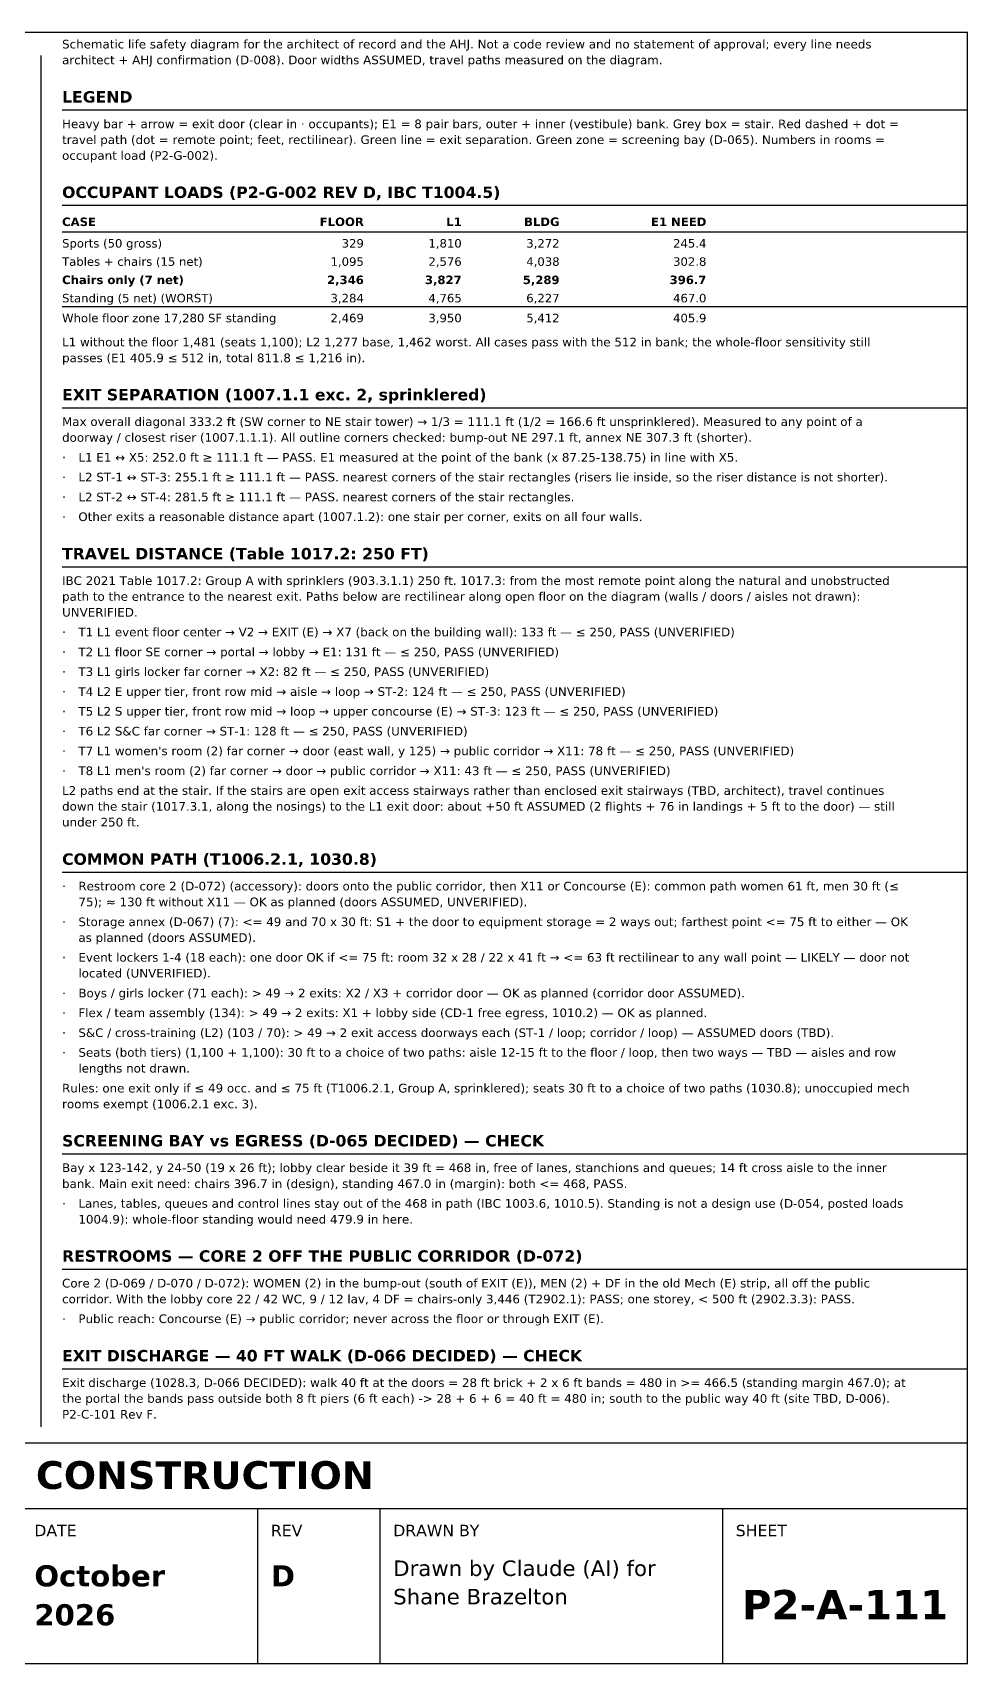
# Model space of a CAD drawing. Header units: inches. Extents: x 0.5 to 16.5, y 0.5 to 10.5.
# Drawn here: x 10.77 to 16.5, y 0.5 to 10.5 of the extents above; entities that cross this region are included whole.
import ezdxf
from ezdxf.enums import TextEntityAlignment as Align

# ---------------------------------------------------------------- set-up
doc = ezdxf.new("R2010")
doc.units = ezdxf.units.IN
doc.header["$MEASUREMENT"] = 0
for name, color, linetype in [('A-ANNO-TEXT', 7, 'Continuous'), ('G-ANNO-TABL', 7, 'Continuous'), ('G-ANNO-TTLB', 7, 'Continuous')]:
    doc.layers.add(name, color=color, linetype=linetype)
doc.styles.add('KS-BOLD', font='DejaVuSans-Bold.ttf')
doc.styles.add('KS-REG', font='DejaVuSans.ttf')

msp = doc.modelspace()

# ---------------------------------------------------------------- linework, layer by layer
at = {"layer": 'A-ANNO-TEXT'}
for p, q in [((10.82, 10.36), (10.82, 1.95)), ((10.95, 10.026), (16.5, 10.026)), ((10.95, 9.441), (16.5, 9.441)), ((10.95, 8.2), (16.5, 8.2)), ((10.95, 7.225), (16.5, 7.225)), ((10.95, 5.352), (16.5, 5.352)), ((10.95, 3.625), (16.5, 3.625)), ((10.95, 2.918), (16.5, 2.918)), ((10.95, 2.307), (16.5, 2.307))]:
    msp.add_line(p, q, dxfattribs=at)
at = {"layer": 'G-ANNO-TABL'}
for p, q in [((10.95, 9.279), (16.5, 9.279)), ((10.95, 8.821), (16.5, 8.821))]:
    msp.add_line(p, q, dxfattribs=at)
at = {"layer": 'G-ANNO-TTLB'}
for p, q in [((0.5, 1.45), (16.5, 1.45)), ((12.15, 0.5), (12.15, 1.45)), ((12.9, 0.5), (12.9, 1.45)), ((15, 0.5), (15, 1.45))]:
    msp.add_line(p, q, dxfattribs=at)
for points in [[(0.5, 0.5), (16.5, 0.5), (16.5, 10.5), (0.5, 10.5)], [(0.5, 1.45), (16.5, 1.45), (16.5, 1.85), (0.5, 1.85)]]:
    msp.add_lwpolyline(points, close=True, dxfattribs=at)

# ---------------------------------------------------------------- texts
at = {"layer": 'A-ANNO-TEXT'}
for s, height, style, p in [('Schematic life safety diagram for the architect of record and the AHJ. Not a code review and no statement of approval; every line needs', 0.053, 'KS-REG', (10.95, 10.403)), ('architect + AHJ confirmation (D-008). Door widths ASSUMED, travel paths measured on the diagram.', 0.053, 'KS-REG', (10.95, 10.306)), ('LEGEND', 0.07, 'KS-BOLD', (10.95, 10.071)), ('Heavy bar + arrow = exit door (clear in · occupants); E1 = 8 pair bars, outer + inner (vestibule) bank. Grey box = stair. Red dashed + dot =', 0.053, 'KS-REG', (10.95, 9.914)), ('travel path (dot = remote point; feet, rectilinear). Green line = exit separation. Green zone = screening bay (D-065). Numbers in rooms =', 0.053, 'KS-REG', (10.95, 9.817)), ('occupant load (P2-G-002).', 0.053, 'KS-REG', (10.95, 9.72)), ('OCCUPANT LOADS (P2-G-002 REV D, IBC T1004.5)', 0.07, 'KS-BOLD', (10.95, 9.486)), ('L1 without the floor 1,481 (seats 1,100); L2 1,277 base, 1,462 worst. All cases pass with the 512 in bank; the whole-floor sensitivity still', 0.053, 'KS-REG', (10.95, 8.576)), ('passes (E1 405.9 ≤ 512 in, total 811.8 ≤ 1,216 in).', 0.053, 'KS-REG', (10.95, 8.479)), ('EXIT SEPARATION (1007.1.1 exc. 2, sprinklered)', 0.07, 'KS-BOLD', (10.95, 8.245)), ('Max overall diagonal 333.2 ft (SW corner to NE stair tower) → 1/3 = 111.1 ft (1/2 = 166.6 ft unsprinklered). Measured to any point of a', 0.053, 'KS-REG', (10.95, 8.088)), ('doorway / closest riser (1007.1.1.1). All outline corners checked: bump-out NE 297.1 ft, annex NE 307.3 ft (shorter).', 0.053, 'KS-REG', (10.95, 7.991)), ('L1 E1 ↔ X5: 252.0 ft ≥ 111.1 ft — PASS. E1 measured at the point of the bank (x 87.25-138.75) in line with X5.', 0.053, 'KS-REG', (11.05, 7.869)), ('·', 0.053, 'KS-REG', (10.95, 7.869)), ('L2 ST-1 ↔ ST-3: 255.1 ft ≥ 111.1 ft — PASS. nearest corners of the stair rectangles (risers lie inside, so the riser distance is not shorter).', 0.053, 'KS-REG', (11.05, 7.748)), ('·', 0.053, 'KS-REG', (10.95, 7.748)), ('·', 0.053, 'KS-REG', (10.95, 7.626)), ('L2 ST-2 ↔ ST-4: 281.5 ft ≥ 111.1 ft — PASS. nearest corners of the stair rectangles.', 0.053, 'KS-REG', (11.05, 7.626)), ('·', 0.053, 'KS-REG', (10.95, 7.505)), ('Other exits a reasonable distance apart (1007.1.2): one stair per corner, exits on all four walls.', 0.053, 'KS-REG', (11.05, 7.505)), ('TRAVEL DISTANCE (Table 1017.2: 250 FT)', 0.07, 'KS-BOLD', (10.95, 7.27)), ('IBC 2021 Table 1017.2: Group A with sprinklers (903.3.1.1) 250 ft. 1017.3: from the most remote point along the natural and unobstructed', 0.053, 'KS-REG', (10.95, 7.113)), ('path to the entrance to the nearest exit. Paths below are rectilinear along open floor on the diagram (walls / doors / aisles not drawn):', 0.053, 'KS-REG', (10.95, 7.016)), ('UNVERIFIED.', 0.053, 'KS-REG', (10.95, 6.919)), ('·', 0.053, 'KS-REG', (10.95, 6.798)), ('T1 L1 event floor center → V2 → EXIT (E) → X7 (back on the building wall): 133 ft — ≤ 250, PASS (UNVERIFIED)', 0.053, 'KS-REG', (11.05, 6.798)), ('·', 0.053, 'KS-REG', (10.95, 6.676)), ('T2 L1 floor SE corner → portal → lobby → E1: 131 ft — ≤ 250, PASS (UNVERIFIED)', 0.053, 'KS-REG', (11.05, 6.676)), ('T3 L1 girls locker far corner → X2: 82 ft — ≤ 250, PASS (UNVERIFIED)', 0.053, 'KS-REG', (11.05, 6.555)), ('·', 0.053, 'KS-REG', (10.95, 6.555)), ('·', 0.053, 'KS-REG', (10.95, 6.433)), ('T4 L2 E upper tier, front row mid → aisle → loop → ST-2: 124 ft — ≤ 250, PASS (UNVERIFIED)', 0.053, 'KS-REG', (11.05, 6.433)), ('·', 0.053, 'KS-REG', (10.95, 6.312)), ('T5 L2 S upper tier, front row mid → loop → upper concourse (E) → ST-3: 123 ft — ≤ 250, PASS (UNVERIFIED)', 0.053, 'KS-REG', (11.05, 6.312)), ('·', 0.053, 'KS-REG', (10.95, 6.19)), ('T6 L2 S&C far corner → ST-1: 128 ft — ≤ 250, PASS (UNVERIFIED)', 0.053, 'KS-REG', (11.05, 6.19)), ("T7 L1 women's room (2) far corner → door (east wall, y 125) → public corridor → X11: 78 ft — ≤ 250, PASS (UNVERIFIED)", 0.053, 'KS-REG', (11.05, 6.069)), ('·', 0.053, 'KS-REG', (10.95, 6.069)), ("T8 L1 men's room (2) far corner → door → public corridor → X11: 43 ft — ≤ 250, PASS (UNVERIFIED)", 0.053, 'KS-REG', (11.05, 5.947)), ('·', 0.053, 'KS-REG', (10.95, 5.947)), ('L2 paths end at the stair. If the stairs are open exit access stairways rather than enclosed exit stairways (TBD, architect), travel continues', 0.053, 'KS-REG', (10.95, 5.826)), ('down the stair (1017.3.1, along the nosings) to the L1 exit door: about +50 ft ASSUMED (2 flights + 76 in landings + 5 ft to the door) — still', 0.053, 'KS-REG', (10.95, 5.729)), ('under 250 ft.', 0.053, 'KS-REG', (10.95, 5.632)), ('COMMON PATH (T1006.2.1, 1030.8)', 0.07, 'KS-BOLD', (10.95, 5.397)), ('·', 0.053, 'KS-REG', (10.95, 5.24)), ('Restroom core 2 (D-072) (accessory): doors onto the public corridor, then X11 or Concourse (E): common path women 61 ft, men 30 ft (≤', 0.053, 'KS-REG', (11.05, 5.24)), ('75); ≈ 130 ft without X11 — OK as planned (doors ASSUMED, UNVERIFIED).', 0.053, 'KS-REG', (11.05, 5.143)), ('·', 0.053, 'KS-REG', (10.95, 5.021)), ('Storage annex (D-067) (7): <= 49 and 70 x 30 ft: S1 + the door to equipment storage = 2 ways out; farthest point <= 75 ft to either — OK', 0.053, 'KS-REG', (11.05, 5.021)), ('as planned (doors ASSUMED).', 0.053, 'KS-REG', (11.05, 4.924)), ('·', 0.053, 'KS-REG', (10.95, 4.803)), ('Event lockers 1-4 (18 each): one door OK if <= 75 ft: room 32 x 28 / 22 x 41 ft → <= 63 ft rectilinear to any wall point — LIKELY — door not', 0.053, 'KS-REG', (11.05, 4.803)), ('located (UNVERIFIED).', 0.053, 'KS-REG', (11.05, 4.706)), ('·', 0.053, 'KS-REG', (10.95, 4.584)), ('Boys / girls locker (71 each): > 49 → 2 exits: X2 / X3 + corridor door — OK as planned (corridor door ASSUMED).', 0.053, 'KS-REG', (11.05, 4.584)), ('Flex / team assembly (134): > 49 → 2 exits: X1 + lobby side (CD-1 free egress, 1010.2) — OK as planned.', 0.053, 'KS-REG', (11.05, 4.463)), ('·', 0.053, 'KS-REG', (10.95, 4.463)), ('·', 0.053, 'KS-REG', (10.95, 4.341)), ('S&C / cross-training (L2) (103 / 70): > 49 → 2 exit access doorways each (ST-1 / loop; corridor / loop) — ASSUMED doors (TBD).', 0.053, 'KS-REG', (11.05, 4.341)), ('·', 0.053, 'KS-REG', (10.95, 4.22)), ('Seats (both tiers) (1,100 + 1,100): 30 ft to a choice of two paths: aisle 12-15 ft to the floor / loop, then two ways — TBD — aisles and row', 0.053, 'KS-REG', (11.05, 4.22)), ('lengths not drawn.', 0.053, 'KS-REG', (11.05, 4.123)), ('Rules: one exit only if ≤ 49 occ. and ≤ 75 ft (T1006.2.1, Group A, sprinklered); seats 30 ft to a choice of two paths (1030.8); unoccupied mech', 0.053, 'KS-REG', (10.95, 4.001)), ('rooms exempt (1006.2.1 exc. 3).', 0.053, 'KS-REG', (10.95, 3.904)), ('SCREENING BAY vs EGRESS (D-065 DECIDED) — CHECK', 0.07, 'KS-BOLD', (10.95, 3.67)), ('Bay x 123-142, y 24-50 (19 x 26 ft); lobby clear beside it 39 ft = 468 in, free of lanes, stanchions and queues; 14 ft cross aisle to the inner', 0.053, 'KS-REG', (10.95, 3.513)), ('bank. Main exit need: chairs 396.7 in (design), standing 467.0 in (margin): both <= 468, PASS.', 0.053, 'KS-REG', (10.95, 3.415)), ('·', 0.053, 'KS-REG', (10.95, 3.294)), ('Lanes, tables, queues and control lines stay out of the 468 in path (IBC 1003.6, 1010.5). Standing is not a design use (D-054, posted loads', 0.053, 'KS-REG', (11.05, 3.294)), ('1004.9): whole-floor standing would need 479.9 in here.', 0.053, 'KS-REG', (11.05, 3.197)), ('RESTROOMS — CORE 2 OFF THE PUBLIC CORRIDOR (D-072)', 0.07, 'KS-BOLD', (10.95, 2.963)), ('Core 2 (D-069 / D-070 / D-072): WOMEN (2) in the bump-out (south of EXIT (E)), MEN (2) + DF in the old Mech (E) strip, all off the public', 0.053, 'KS-REG', (10.95, 2.805)), ('corridor. With the lobby core 22 / 42 WC, 9 / 12 lav, 4 DF = chairs-only 3,446 (T2902.1): PASS; one storey, < 500 ft (2902.3.3): PASS.', 0.053, 'KS-REG', (10.95, 2.708)), ('·', 0.053, 'KS-REG', (10.95, 2.587)), ('Public reach: Concourse (E) → public corridor; never across the floor or through EXIT (E).', 0.053, 'KS-REG', (11.05, 2.587)), ('EXIT DISCHARGE — 40 FT WALK (D-066 DECIDED) — CHECK', 0.07, 'KS-BOLD', (10.95, 2.352)), ('Exit discharge (1028.3, D-066 DECIDED): walk 40 ft at the doors = 28 ft brick + 2 x 6 ft bands = 480 in >= 466.5 (standing margin 467.0); at', 0.053, 'KS-REG', (10.95, 2.195)), ('the portal the bands pass outside both 8 ft piers (6 ft each) -> 28 + 6 + 6 = 40 ft = 480 in; south to the public way 40 ft (site TBD, D-006).', 0.053, 'KS-REG', (10.95, 2.098)), ('P2-C-101 Rev F.', 0.053, 'KS-REG', (10.95, 2.001))]:
    msp.add_text(s, height=height, dxfattribs=dict(at, style=style)).set_placement(p)
at = {"layer": 'G-ANNO-TABL'}
for s, style, p in [('CASE', 'KS-BOLD', (10.95, 9.314)), ('Sports (50 gross)', 'KS-REG', (10.95, 9.182)), ('Tables + chairs (15 net)', 'KS-REG', (10.95, 9.07)), ('Chairs only (7 net)', 'KS-BOLD', (10.95, 8.958)), ('Standing (5 net) (WORST)', 'KS-REG', (10.95, 8.846)), ('Whole floor zone 17,280 SF standing', 'KS-REG', (10.95, 8.724))]:
    msp.add_text(s, height=0.052, dxfattribs=dict(at, style=style)).set_placement(p)
for s, style, p in [('FLOOR', 'KS-BOLD', (12.8, 9.314)), ('L1', 'KS-BOLD', (13.4, 9.314)), ('BLDG', 'KS-BOLD', (14, 9.314)), ('E1 NEED', 'KS-BOLD', (14.9, 9.314)), ('329', 'KS-REG', (12.8, 9.182)), ('1,810', 'KS-REG', (13.4, 9.182)), ('3,272', 'KS-REG', (14, 9.182)), ('245.4', 'KS-REG', (14.9, 9.182)), ('1,095', 'KS-REG', (12.8, 9.07)), ('2,576', 'KS-REG', (13.4, 9.07)), ('4,038', 'KS-REG', (14, 9.07)), ('302.8', 'KS-REG', (14.9, 9.07)), ('2,346', 'KS-BOLD', (12.8, 8.958)), ('3,827', 'KS-BOLD', (13.4, 8.958)), ('5,289', 'KS-BOLD', (14, 8.958)), ('396.7', 'KS-BOLD', (14.9, 8.958)), ('3,284', 'KS-REG', (12.8, 8.846)), ('4,765', 'KS-REG', (13.4, 8.846)), ('6,227', 'KS-REG', (14, 8.846)), ('467.0', 'KS-REG', (14.9, 8.846)), ('2,469', 'KS-REG', (12.8, 8.724)), ('3,950', 'KS-REG', (13.4, 8.724)), ('5,412', 'KS-REG', (14, 8.724)), ('405.9', 'KS-REG', (14.9, 8.724))]:
    msp.add_text(s, height=0.052, dxfattribs=dict(at, style=style)).set_placement(p, align=Align.RIGHT)
at = {"layer": 'G-ANNO-TTLB', "style": 'KS-BOLD'}
for s, height, p in [('PRELIMINARY — CONCEPTUAL DESIGN — NOT FOR CONSTRUCTION', 0.17, (8.5, 1.57)), ('P2-A-111', 0.18, (15.75, 0.77))]:
    msp.add_text(s, height=height, dxfattribs=at).set_placement(p, align=Align.CENTER)
at = {"layer": 'G-ANNO-TTLB'}
for s, height, style, p in [('DATE', 0.07, 'KS-REG', (10.78, 1.28)), ('REV', 0.07, 'KS-REG', (12.23, 1.28)), ('DRAWN BY', 0.07, 'KS-REG', (12.98, 1.28)), ('SHEET', 0.07, 'KS-REG', (15.08, 1.28)), ('October', 0.13, 'KS-BOLD', (10.78, 0.972)), ('D', 0.13, 'KS-BOLD', (12.23, 0.972)), ('Drawn by Claude (AI) for', 0.095, 'KS-REG', (12.98, 1.036)), ('Shane Brazelton', 0.095, 'KS-REG', (12.98, 0.862)), ('2026', 0.13, 'KS-BOLD', (10.78, 0.733))]:
    msp.add_text(s, height=height, dxfattribs=dict(at, style=style)).set_placement(p)

doc.saveas('drawing.dxf')
